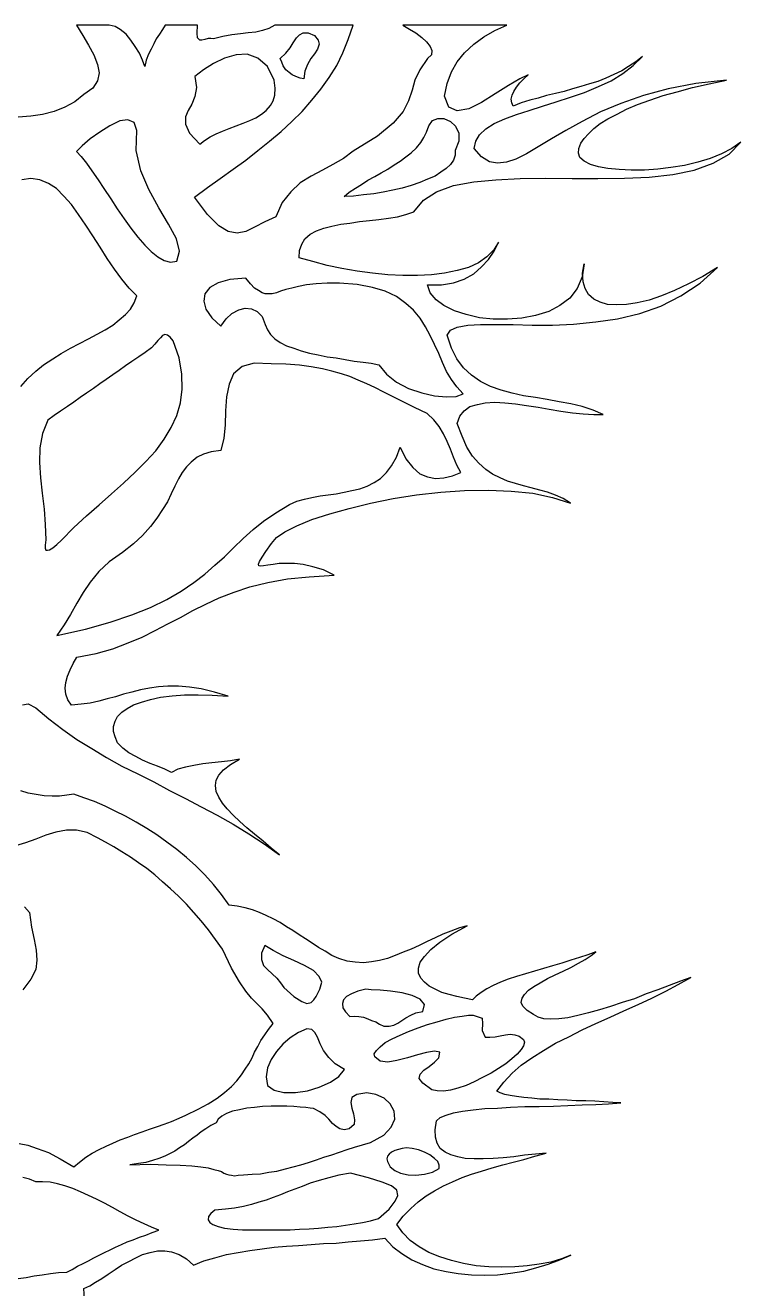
# Model space of a CAD drawing. Header units: millimetres. Extents: x 362.88 to 365.65, y 2574.5 to 2578.64.
# Drawn here: x 364.77 to 365.525, y 2575.261 to 2576.593 of the extents above; entities that cross this region are included whole.
import ezdxf

# ---------------------------------------------------------------- set-up
doc = ezdxf.new("R2010")
doc.units = ezdxf.units.MM
doc.header["$LTSCALE"] = 10
doc.layers.add('Vegetais', color=94, linetype='Continuous')

msp = doc.modelspace()

# ---------------------------------------------------------------- linework, layer by layer
at = {"layer": 'Vegetais', "color": 34}
for points in [[(364.7675, 2575.8769), (364.7736, 2575.878), (364.7814, 2575.8736), (364.7954, 2575.8619), (364.8099, 2575.8507), (364.8249, 2575.8401), (364.8405, 2575.8306), (364.8561, 2575.8211), (364.8723, 2575.8122), (364.889, 2575.8039), (364.9058, 2575.7955), (364.9225, 2575.7866), (364.9392, 2575.7782), (364.9559, 2575.7693), (364.9727, 2575.7604), (364.9894, 2575.7509), (365.0061, 2575.7409), (365.0223, 2575.7303), (365.0384, 2575.7186), (365.0295, 2575.7258), (365.0212, 2575.7331), (365.0122, 2575.7403), (365.0039, 2575.747), (364.9966, 2575.7537), (364.9894, 2575.7604), (364.9833, 2575.7671), (364.9782, 2575.7732), (364.9743, 2575.7794), (364.9715, 2575.7855), (364.971, 2575.7916), (364.9715, 2575.7972), (364.9743, 2575.8028), (364.9794, 2575.8083), (364.9866, 2575.8139), (364.9961, 2575.8195), (364.9866, 2575.8178), (364.9771, 2575.8167), (364.9671, 2575.8156), (364.9576, 2575.8145), (364.9481, 2575.8128), (364.9392, 2575.8111), (364.9314, 2575.8089), (364.9247, 2575.8055), (364.9175, 2575.8089), (364.9097, 2575.8122), (364.9019, 2575.815), (364.894, 2575.8184), (364.8868, 2575.8223), (364.8795, 2575.8262), (364.8734, 2575.8312), (364.8678, 2575.8368), (364.8651, 2575.8429), (364.8634, 2575.8485), (364.8634, 2575.8541), (364.8651, 2575.8596), (364.8678, 2575.8646), (364.8723, 2575.8691), (364.8779, 2575.873), (364.8846, 2575.8769), (364.8929, 2575.8797), (364.9024, 2575.8825), (364.913, 2575.8847), (364.9253, 2575.8864), (364.9381, 2575.8875), (364.9526, 2575.8875), (364.9676, 2575.887), (364.9844, 2575.8858), (364.9699, 2575.8903), (364.9559, 2575.8936), (364.9437, 2575.8953), (364.932, 2575.8964), (364.9208, 2575.8964), (364.9108, 2575.8959), (364.9013, 2575.8942), (364.8918, 2575.8925), (364.8829, 2575.8903), (364.874, 2575.8881), (364.8656, 2575.8853), (364.8567, 2575.883), (364.8478, 2575.8808), (364.8388, 2575.8786), (364.8294, 2575.8775), (364.8193, 2575.8764), (364.8154, 2575.8819), (364.8132, 2575.8881), (364.8126, 2575.8942), (364.8132, 2575.9003), (364.8149, 2575.907), (364.8177, 2575.9137), (364.821, 2575.9204), (364.8249, 2575.9271), (364.845, 2575.931), (364.8628, 2575.936), (364.879, 2575.9421), (364.8935, 2575.9483), (364.9074, 2575.955), (364.9208, 2575.9622), (364.9342, 2575.9689), (364.947, 2575.9761), (364.9609, 2575.9828), (364.9749, 2575.9895), (364.9905, 2575.9957), (365.0072, 2576.0012), (365.0262, 2576.0057), (365.0468, 2576.0096), (365.0697, 2576.0118), (365.0959, 2576.0135), (365.0847, 2576.0191), (365.0736, 2576.0224), (365.0635, 2576.0247), (365.0541, 2576.0258), (365.0457, 2576.0258), (365.0379, 2576.0258), (365.0317, 2576.0247), (365.0262, 2576.0241), (365.0217, 2576.0235), (365.0184, 2576.023), (365.0167, 2576.0235), (365.0161, 2576.0252), (365.0173, 2576.028), (365.0201, 2576.0325), (365.024, 2576.0386), (365.0301, 2576.0469), (365.0351, 2576.0531), (365.044, 2576.0592), (365.0568, 2576.0654), (365.0724, 2576.0721), (365.0914, 2576.0782), (365.112, 2576.0837), (365.1343, 2576.0893), (365.1583, 2576.0943), (365.1828, 2576.0982), (365.2085, 2576.101), (365.2336, 2576.1027), (365.2587, 2576.1033), (365.2826, 2576.1022), (365.3055, 2576.0999), (365.3261, 2576.0955), (365.3451, 2576.0893), (365.3373, 2576.0943), (365.3295, 2576.0977), (365.3211, 2576.101), (365.3128, 2576.1033), (365.3038, 2576.1055), (365.2955, 2576.1077), (365.2871, 2576.11), (365.2787, 2576.1128), (365.2709, 2576.1161), (365.2631, 2576.12), (365.2559, 2576.125), (365.2486, 2576.1317), (365.2419, 2576.1389), (365.2358, 2576.1484), (365.2308, 2576.1601), (365.2258, 2576.1735), (365.2286, 2576.1813), (365.233, 2576.1869), (365.2392, 2576.1914), (365.247, 2576.1936), (365.2553, 2576.1953), (365.2654, 2576.1958), (365.276, 2576.1953), (365.2871, 2576.1942), (365.2988, 2576.1925), (365.3111, 2576.1908), (365.3228, 2576.1886), (365.335, 2576.1863), (365.3473, 2576.1847), (365.3585, 2576.1836), (365.3696, 2576.183), (365.3797, 2576.183), (365.3691, 2576.1875), (365.3574, 2576.1914), (365.3456, 2576.1942), (365.3334, 2576.1964), (365.3206, 2576.1986), (365.3083, 2576.2008), (365.2955, 2576.2025), (365.2838, 2576.2053), (365.2721, 2576.2086), (365.2609, 2576.2125), (365.2503, 2576.2176), (365.2408, 2576.2243), (365.2325, 2576.232), (365.2252, 2576.2415), (365.2197, 2576.2527), (365.2152, 2576.2666), (365.2185, 2576.2717), (365.2258, 2576.275), (365.2369, 2576.2772), (365.2503, 2576.2778), (365.2665, 2576.2778), (365.2849, 2576.2778), (365.3049, 2576.2772), (365.3261, 2576.2772), (365.3484, 2576.2783), (365.3718, 2576.2806), (365.3947, 2576.2839), (365.4181, 2576.2895), (365.4404, 2576.2973), (365.4616, 2576.3079), (365.4817, 2576.3213), (365.5001, 2576.338), (365.4845, 2576.3285), (365.4694, 2576.3207), (365.4549, 2576.3135), (365.441, 2576.3079), (365.4282, 2576.3034), (365.4153, 2576.3006), (365.4042, 2576.299), (365.3936, 2576.2984), (365.3841, 2576.299), (365.3763, 2576.3012), (365.3696, 2576.3045), (365.3641, 2576.3095), (365.3607, 2576.3157), (365.3585, 2576.3229), (365.3579, 2576.3319), (365.3596, 2576.3419), (365.3574, 2576.328), (365.3523, 2576.3157), (365.3445, 2576.3057), (365.3339, 2576.2978), (365.3222, 2576.2917), (365.3083, 2576.2873), (365.2938, 2576.2845), (365.2787, 2576.2833), (365.2637, 2576.2833), (365.2492, 2576.285), (365.2353, 2576.2884), (365.223, 2576.2923), (365.2118, 2576.2978), (365.2035, 2576.304), (365.1973, 2576.3112), (365.1946, 2576.3196), (365.2091, 2576.3196), (365.2219, 2576.3218), (365.233, 2576.3257), (365.2431, 2576.3313), (365.2514, 2576.3386), (365.2587, 2576.3464), (365.2648, 2576.3553), (365.2693, 2576.3647), (365.2642, 2576.3564), (365.257, 2576.3491), (365.2481, 2576.343), (365.2375, 2576.338), (365.2258, 2576.3346), (365.2124, 2576.3319), (365.1985, 2576.3302), (365.184, 2576.3296), (365.1684, 2576.3296), (365.1527, 2576.3302), (365.1366, 2576.3319), (365.1204, 2576.3341), (365.1042, 2576.3369), (365.0886, 2576.3402), (365.0736, 2576.3441), (365.0591, 2576.348), (365.0596, 2576.3558), (365.0619, 2576.3625), (365.0652, 2576.3681), (365.0708, 2576.3731), (365.0775, 2576.3765), (365.0853, 2576.3793), (365.0936, 2576.3815), (365.1031, 2576.3837), (365.1126, 2576.3848), (365.1226, 2576.3865), (365.1332, 2576.3876), (365.1433, 2576.3887), (365.1533, 2576.3899), (365.1628, 2576.3915), (365.1717, 2576.3937), (365.1801, 2576.3965), (365.1901, 2576.4088), (365.204, 2576.4177), (365.2219, 2576.4244), (365.2431, 2576.4283), (365.2665, 2576.4305), (365.2921, 2576.4316), (365.3189, 2576.4322), (365.3468, 2576.4316), (365.3741, 2576.4316), (365.402, 2576.4322), (365.4282, 2576.4333), (365.4532, 2576.4361), (365.4756, 2576.4406), (365.4956, 2576.4478), (365.5124, 2576.4573), (365.5246, 2576.4701), (365.5151, 2576.4634), (365.5045, 2576.4579), (365.4923, 2576.4528), (365.4795, 2576.4489), (365.4655, 2576.4456), (365.451, 2576.4434), (365.4371, 2576.4417), (365.4231, 2576.4406), (365.4092, 2576.4406), (365.3964, 2576.4411), (365.3847, 2576.4422), (365.3746, 2576.4439), (365.3663, 2576.4467), (365.3596, 2576.4501), (365.3551, 2576.454), (365.3535, 2576.4584), (365.354, 2576.4634), (365.3562, 2576.469), (365.3596, 2576.474), (365.3641, 2576.479), (365.3696, 2576.4846), (365.3763, 2576.4896), (365.3847, 2576.4947), (365.3942, 2576.4997), (365.4042, 2576.5047), (365.4159, 2576.5097), (365.4287, 2576.5142), (365.4427, 2576.5192), (365.4577, 2576.5231), (365.4739, 2576.5276), (365.4912, 2576.5315), (365.5096, 2576.5354), (365.4772, 2576.532), (365.4482, 2576.5264), (365.422, 2576.5192), (365.3981, 2576.5108), (365.3769, 2576.5019), (365.3574, 2576.4919), (365.3401, 2576.4824), (365.325, 2576.4735), (365.3111, 2576.4651), (365.2988, 2576.4579), (365.2877, 2576.4523), (365.2776, 2576.4489), (365.2681, 2576.4478), (365.2598, 2576.4495), (365.2514, 2576.4545), (365.2436, 2576.4634), (365.2453, 2576.4712), (365.2492, 2576.4779), (365.2559, 2576.4841), (365.2648, 2576.4896), (365.276, 2576.4947), (365.2882, 2576.4991), (365.3016, 2576.5036), (365.3155, 2576.508), (365.33, 2576.5125), (365.3451, 2576.5175), (365.3601, 2576.5225), (365.3746, 2576.5287), (365.388, 2576.5348), (365.4003, 2576.5426), (365.4114, 2576.551), (365.4209, 2576.5604), (365.4142, 2576.5549), (365.4064, 2576.5498), (365.3992, 2576.5454), (365.3908, 2576.5415), (365.3824, 2576.5376), (365.3741, 2576.5342), (365.3652, 2576.5315), (365.3562, 2576.5287), (365.3473, 2576.5264), (365.3384, 2576.5236), (365.3295, 2576.5214), (365.32, 2576.5192), (365.3111, 2576.5164), (365.3022, 2576.5142), (365.2932, 2576.5114), (365.2849, 2576.508), (365.2832, 2576.5114), (365.2826, 2576.5153), (365.2838, 2576.5197), (365.2854, 2576.5236), (365.2882, 2576.5281), (365.2916, 2576.5326), (365.296, 2576.537), (365.3005, 2576.5409), (365.2916, 2576.537), (365.2799, 2576.5298), (365.2659, 2576.5209), (365.2514, 2576.5119), (365.238, 2576.5052), (365.2258, 2576.503), (365.2168, 2576.5069), (365.2124, 2576.5186), (365.2152, 2576.532), (365.2197, 2576.5443), (365.2258, 2576.5549), (365.2336, 2576.5644), (365.2431, 2576.5733), (365.2537, 2576.5811), (365.2654, 2576.5878), (365.2782, 2576.5933), (365.1684, 2576.5933), (365.1756, 2576.5894), (365.1823, 2576.5855), (365.1884, 2576.5805), (365.1934, 2576.576), (365.1973, 2576.571), (365.199, 2576.5666), (365.1985, 2576.5621), (365.1946, 2576.5582), (365.1862, 2576.5465), (365.1812, 2576.5354), (365.1784, 2576.5248), (365.1745, 2576.5136), (365.1689, 2576.5025), (365.1583, 2576.4902), (365.1416, 2576.4763), (365.1159, 2576.4607), (365.1059, 2576.4528), (365.0948, 2576.4467), (365.0836, 2576.4406), (365.0719, 2576.4344), (365.0602, 2576.4272), (365.0502, 2576.4177), (365.0412, 2576.4066), (365.0345, 2576.3915), (365.0228, 2576.3859), (365.0122, 2576.3804), (365.0028, 2576.3759), (364.9938, 2576.3742), (364.9844, 2576.3759), (364.9743, 2576.382), (364.9626, 2576.3937), (364.9487, 2576.4121), (364.9626, 2576.4222), (364.976, 2576.4316), (364.9894, 2576.4417), (365.0028, 2576.4512), (365.0156, 2576.4612), (365.0278, 2576.4712), (365.0401, 2576.4813), (365.0513, 2576.4919), (365.0624, 2576.5025), (365.0724, 2576.5142), (365.0819, 2576.5259), (365.0909, 2576.5382), (365.0987, 2576.551), (365.1053, 2576.5644), (365.1109, 2576.5783), (365.1159, 2576.5933), (365.0334, 2576.5933), (365.0273, 2576.59), (365.0206, 2576.5878), (365.0134, 2576.5861), (365.0055, 2576.5855), (364.9972, 2576.5844), (364.9883, 2576.5833), (364.9788, 2576.5816), (364.9688, 2576.5789), (364.966, 2576.5794), (364.9632, 2576.5794), (364.9598, 2576.5783), (364.9565, 2576.5777), (364.9543, 2576.5777), (364.952, 2576.58), (364.9515, 2576.585), (364.952, 2576.5933), (364.918, 2576.5933), (364.9152, 2576.5889), (364.9119, 2576.5839), (364.9085, 2576.5789), (364.9058, 2576.5738), (364.903, 2576.5683), (364.9002, 2576.5627), (364.8979, 2576.5565), (364.8963, 2576.5498), (364.894, 2576.5565), (364.8907, 2576.5638), (364.8862, 2576.571), (364.8818, 2576.5777), (364.8768, 2576.5839), (364.8706, 2576.5889), (364.8651, 2576.5922), (364.8589, 2576.5933), (364.8244, 2576.5933), (364.831, 2576.5827), (364.8372, 2576.5722), (364.8427, 2576.5621), (364.8466, 2576.5521), (364.8483, 2576.5432), (364.8466, 2576.5348), (364.8416, 2576.527), (364.8322, 2576.5203), (364.8227, 2576.5125), (364.8121, 2576.5069), (364.8009, 2576.5025), (364.7887, 2576.4991), (364.7764, 2576.4975), (364.763, 2576.4963)], [(364.7658, 2576.2125), (364.7731, 2576.2209), (364.7814, 2576.2287), (364.7898, 2576.2354), (364.7993, 2576.2415), (364.8082, 2576.2471), (364.8182, 2576.2527), (364.8277, 2576.2577), (364.8372, 2576.2627), (364.8461, 2576.2677), (364.8545, 2576.2722), (364.8628, 2576.2772), (364.8695, 2576.2828), (364.8762, 2576.2884), (364.8812, 2576.2939), (364.8851, 2576.3006), (364.8879, 2576.3079), (364.8801, 2576.3162), (364.8723, 2576.3257), (364.8645, 2576.3363), (364.8567, 2576.3475), (364.8494, 2576.3592), (364.8416, 2576.3714), (364.8344, 2576.3826), (364.8266, 2576.3937), (364.8193, 2576.4043), (364.811, 2576.4133), (364.8032, 2576.4211), (364.7948, 2576.4266), (364.7859, 2576.4305), (364.7764, 2576.4316), (364.7669, 2576.4305)], [(364.8327, 2575.2502), (364.8322, 2575.2614), (364.8383, 2575.2642), (364.8444, 2575.2681), (364.8511, 2575.272), (364.8578, 2575.2765), (364.8651, 2575.2815), (364.8718, 2575.2859), (364.8795, 2575.2898), (364.8868, 2575.2937), (364.894, 2575.2971), (364.9019, 2575.2993), (364.9097, 2575.301), (364.9175, 2575.301), (364.9247, 2575.2999), (364.9325, 2575.2971), (364.9403, 2575.2926), (364.9476, 2575.2859), (364.9587, 2575.2904), (364.9704, 2575.2937), (364.9827, 2575.2971), (364.995, 2575.2993), (365.0072, 2575.3015), (365.0201, 2575.3032), (365.0329, 2575.3049), (365.0457, 2575.306), (365.0585, 2575.3066), (365.0719, 2575.3077), (365.0847, 2575.3088), (365.0981, 2575.3093), (365.1109, 2575.3105), (365.1237, 2575.3116), (365.1366, 2575.3127), (365.1494, 2575.3144), (365.1578, 2575.3054), (365.1672, 2575.2982), (365.1778, 2575.2915), (365.189, 2575.2865), (365.2012, 2575.282), (365.2141, 2575.2792), (365.2269, 2575.277), (365.2408, 2575.2759), (365.2542, 2575.2753), (365.2681, 2575.2759), (365.2821, 2575.2776), (365.296, 2575.2798), (365.3088, 2575.2831), (365.3217, 2575.287), (365.3339, 2575.2915), (365.3456, 2575.2965), (365.3356, 2575.2926), (365.3245, 2575.2893), (365.3122, 2575.287), (365.2994, 2575.2854), (365.2866, 2575.2842), (365.2726, 2575.2837), (365.2592, 2575.2842), (365.2459, 2575.2854), (365.2325, 2575.2876), (365.2197, 2575.2909), (365.2074, 2575.2948), (365.1957, 2575.2993), (365.1856, 2575.3054), (365.1762, 2575.3121), (365.1684, 2575.3199), (365.1622, 2575.3288), (365.1689, 2575.3378), (365.1767, 2575.3456), (365.1845, 2575.3528), (365.1929, 2575.359), (365.2018, 2575.3645), (365.2113, 2575.3695), (365.2208, 2575.374), (365.2308, 2575.3785), (365.2408, 2575.3818), (365.2514, 2575.3852), (365.2626, 2575.3885), (365.2737, 2575.3919), (365.2849, 2575.3947), (365.296, 2575.3974), (365.3077, 2575.4008), (365.3194, 2575.4041), (365.3083, 2575.403), (365.2966, 2575.4019), (365.2854, 2575.4002), (365.2743, 2575.3991), (365.2637, 2575.3986), (365.2531, 2575.398), (365.2436, 2575.398), (365.2341, 2575.3986), (365.2263, 2575.4002), (365.2191, 2575.4024), (365.213, 2575.4052), (365.2079, 2575.4091), (365.2046, 2575.4147), (365.2029, 2575.4208), (365.2024, 2575.4287), (365.204, 2575.4381), (365.2079, 2575.4415), (365.2141, 2575.4443), (365.2219, 2575.4465), (365.2313, 2575.4482), (365.2425, 2575.4498), (365.2548, 2575.451), (365.2681, 2575.4515), (365.2821, 2575.4526), (365.2972, 2575.4532), (365.3122, 2575.4532), (365.3273, 2575.4537), (365.3423, 2575.4543), (365.3574, 2575.4549), (365.3718, 2575.4554), (365.3852, 2575.456), (365.3981, 2575.4571), (365.3897, 2575.4576), (365.3802, 2575.4582), (365.3707, 2575.4588), (365.3613, 2575.4593), (365.3512, 2575.4593), (365.3417, 2575.4599), (365.3317, 2575.4604), (365.3222, 2575.461), (365.3128, 2575.461), (365.3044, 2575.4621), (365.296, 2575.4627), (365.2882, 2575.4638), (365.2815, 2575.4649), (365.276, 2575.466), (365.2709, 2575.4677), (365.2676, 2575.4694), (365.2748, 2575.4788), (365.2838, 2575.4883), (365.2932, 2575.4967), (365.3044, 2575.5045), (365.3167, 2575.5123), (365.3295, 2575.5201), (365.3434, 2575.5268), (365.3574, 2575.534), (365.3718, 2575.5407), (365.3869, 2575.5474), (365.4014, 2575.5541), (365.4164, 2575.5608), (365.431, 2575.5675), (365.4455, 2575.5747), (365.4588, 2575.582), (365.4722, 2575.5892), (365.4611, 2575.5853), (365.4493, 2575.5809), (365.4371, 2575.5764), (365.4248, 2575.5719), (365.4125, 2575.5669), (365.3997, 2575.563), (365.3875, 2575.5586), (365.3757, 2575.5552), (365.3641, 2575.5519), (365.3529, 2575.5491), (365.3423, 2575.5469), (365.3328, 2575.5457), (365.3245, 2575.5452), (365.3172, 2575.5457), (365.3111, 2575.5474), (365.3061, 2575.5502), (365.2994, 2575.5546), (365.2949, 2575.5591), (365.2932, 2575.563), (365.2943, 2575.5675), (365.2966, 2575.5714), (365.301, 2575.5758), (365.3066, 2575.5797), (365.3133, 2575.5837), (365.3211, 2575.5881), (365.3289, 2575.592), (365.3373, 2575.5959), (365.3456, 2575.5998), (365.3535, 2575.6043), (365.3607, 2575.6082), (365.3668, 2575.6126), (365.3718, 2575.6165), (365.3635, 2575.6132), (365.3546, 2575.6104), (365.3456, 2575.6076), (365.3362, 2575.6043), (365.3261, 2575.6015), (365.3167, 2575.5987), (365.3072, 2575.5959), (365.2977, 2575.5931), (365.2882, 2575.5903), (365.2793, 2575.5876), (365.2715, 2575.5842), (365.2637, 2575.5809), (365.257, 2575.5775), (365.2509, 2575.5736), (365.2459, 2575.5697), (365.2419, 2575.5658), (365.2336, 2575.5675), (365.2252, 2575.5692), (365.2174, 2575.5714), (365.2096, 2575.5736), (365.2024, 2575.577), (365.1962, 2575.5803), (365.1912, 2575.5842), (365.1873, 2575.5887), (365.1851, 2575.5937), (365.1851, 2575.5993), (365.1867, 2575.6054), (365.1912, 2575.6115), (365.1979, 2575.6188), (365.2074, 2575.6266), (365.2202, 2575.6349), (365.2364, 2575.6439), (365.228, 2575.6416), (365.2191, 2575.6383), (365.2107, 2575.6349), (365.2024, 2575.631), (365.194, 2575.6271), (365.1856, 2575.6232), (365.1773, 2575.6193), (365.1689, 2575.616), (365.1605, 2575.6126), (365.1522, 2575.6093), (365.1438, 2575.6071), (365.1355, 2575.6059), (365.1271, 2575.6048), (365.1182, 2575.6054), (365.1098, 2575.6065), (365.1009, 2575.6093), (365.0936, 2575.6126), (365.0864, 2575.6171), (365.0797, 2575.621), (365.073, 2575.6255), (365.0658, 2575.6299), (365.0591, 2575.6344), (365.0524, 2575.6388), (365.0457, 2575.6427), (365.039, 2575.6472), (365.0317, 2575.6511), (365.0245, 2575.6545), (365.0173, 2575.6578), (365.01, 2575.6606), (365.0022, 2575.6628), (364.9938, 2575.6645), (364.9855, 2575.6656), (364.9771, 2575.6768), (364.9688, 2575.6873), (364.9598, 2575.6974), (364.9503, 2575.7069), (364.9403, 2575.7158), (364.9303, 2575.7241), (364.9197, 2575.732), (364.9091, 2575.7397), (364.8985, 2575.7464), (364.8874, 2575.7531), (364.8762, 2575.7593), (364.8651, 2575.7648), (364.8545, 2575.7699), (364.8433, 2575.7749), (364.8322, 2575.7788), (364.8216, 2575.7827), (364.8143, 2575.7816), (364.8065, 2575.7804), (364.7987, 2575.7804), (364.7903, 2575.781), (364.782, 2575.7821), (364.7736, 2575.7838), (364.7658, 2575.786)], [(364.763, 2575.272), (364.7714, 2575.2731), (364.7797, 2575.2748), (364.7881, 2575.2759), (364.797, 2575.277), (364.8054, 2575.2781), (364.8143, 2575.2787), (364.8199, 2575.2815), (364.8255, 2575.2848), (364.8316, 2575.2876), (364.8372, 2575.2904), (364.8427, 2575.2937), (364.8483, 2575.2965), (364.8539, 2575.2993), (364.86, 2575.3021), (364.8656, 2575.3049), (364.8718, 2575.3077), (364.8779, 2575.3105), (364.884, 2575.3127), (364.8907, 2575.3155), (364.8974, 2575.3177), (364.9041, 2575.3205), (364.9113, 2575.3227), (364.9035, 2575.3261), (364.8957, 2575.3294), (364.8874, 2575.3333), (364.879, 2575.3378), (364.8706, 2575.3422), (364.8623, 2575.3467), (364.8539, 2575.3512), (364.8455, 2575.3556), (364.8372, 2575.3595), (364.8288, 2575.3634), (364.8205, 2575.3668), (364.8121, 2575.3695), (364.8043, 2575.3718), (364.7965, 2575.3735), (364.7887, 2575.374), (364.7814, 2575.374), (364.7747, 2575.3768), (364.768, 2575.3785)]]:
    msp.add_lwpolyline(points, dxfattribs=at)
at = {"layer": 'Vegetais'}
for points in [[(365.0752, 2576.5827), (365.0791, 2576.5777), (365.0803, 2576.5733), (365.0786, 2576.5683), (365.0752, 2576.5632), (365.0713, 2576.5582), (365.068, 2576.5521), (365.0652, 2576.5448), (365.0641, 2576.537), (365.0602, 2576.5376), (365.0557, 2576.5393), (365.0518, 2576.5409), (365.0485, 2576.5437), (365.0451, 2576.5465), (365.0423, 2576.5504), (365.0407, 2576.5543), (365.039, 2576.5582), (365.0451, 2576.5638), (365.0496, 2576.5694), (365.0529, 2576.5749), (365.0563, 2576.58), (365.0596, 2576.5833), (365.0635, 2576.5855), (365.0685, 2576.5855), (365.0752, 2576.5827)], [(365.0329, 2576.5354), (365.0256, 2576.5498), (365.0156, 2576.5588), (365.0044, 2576.5627), (364.9927, 2576.5621), (364.9805, 2576.5588), (364.9688, 2576.5532), (364.9582, 2576.5465), (364.9492, 2576.5393), (364.9509, 2576.5276), (364.9492, 2576.5181), (364.9459, 2576.5103), (364.942, 2576.5036), (364.9392, 2576.4969), (364.9392, 2576.4891), (364.9437, 2576.4796), (364.9543, 2576.4679), (364.9593, 2576.4718), (364.9654, 2576.4757), (364.9715, 2576.479), (364.9782, 2576.4818), (364.9855, 2576.4846), (364.9927, 2576.4874), (365, 2576.4902), (365.0072, 2576.493), (365.0134, 2576.4958), (365.0195, 2576.4997), (365.0245, 2576.5036), (365.029, 2576.5086), (365.0317, 2576.5136), (365.0334, 2576.5197), (365.034, 2576.527), (365.0329, 2576.5354)], [(364.9303, 2576.3447), (364.9331, 2576.3553), (364.9297, 2576.3681), (364.9214, 2576.3837), (364.9113, 2576.401), (364.9007, 2576.42), (364.8924, 2576.44), (364.8874, 2576.4612), (364.8879, 2576.4824), (364.8851, 2576.4908), (364.8784, 2576.4935), (364.8701, 2576.4924), (364.8595, 2576.4874), (364.8489, 2576.4807), (364.8388, 2576.4735), (364.8305, 2576.4662), (364.8244, 2576.4601), (364.8294, 2576.4551), (364.835, 2576.4478), (364.8405, 2576.44), (364.8472, 2576.4305), (364.8533, 2576.4211), (364.8606, 2576.4105), (364.8673, 2576.3999), (364.8745, 2576.3893), (364.8818, 2576.3793), (364.889, 2576.3698), (364.8963, 2576.3614), (364.903, 2576.3547), (364.9102, 2576.3491), (364.9169, 2576.3452), (364.9236, 2576.3436), (364.9303, 2576.3447)], [(365.1065, 2576.4127), (365.112, 2576.4172), (365.1187, 2576.4216), (365.1249, 2576.4255), (365.1316, 2576.43), (365.1388, 2576.4339), (365.1455, 2576.4378), (365.1527, 2576.4417), (365.1594, 2576.4462), (365.1656, 2576.4501), (365.1717, 2576.4545), (365.1773, 2576.459), (365.1828, 2576.464), (365.1873, 2576.4696), (365.1906, 2576.4751), (365.1934, 2576.4807), (365.1957, 2576.4874), (365.1996, 2576.493), (365.2052, 2576.4952), (365.2118, 2576.4952), (365.2185, 2576.4919), (365.2241, 2576.4869), (365.2274, 2576.4796), (365.2274, 2576.4712), (365.2235, 2576.4612), (365.2235, 2576.4562), (365.2219, 2576.4512), (365.2185, 2576.4467), (365.2141, 2576.4422), (365.2085, 2576.4383), (365.2024, 2576.4344), (365.1946, 2576.4311), (365.1862, 2576.4277), (365.1773, 2576.4244), (365.1678, 2576.4216), (365.1578, 2576.4194), (365.1477, 2576.4172), (365.1377, 2576.4155), (365.1271, 2576.4144), (365.1165, 2576.4133), (365.1065, 2576.4127)], [(365.2319, 2576.2047), (365.2252, 2576.212), (365.2197, 2576.2198), (365.2146, 2576.2282), (365.2102, 2576.2376), (365.2063, 2576.2471), (365.2018, 2576.2566), (365.1973, 2576.2661), (365.1923, 2576.2755), (365.1867, 2576.2845), (365.1795, 2576.2928), (365.1717, 2576.3001), (365.1617, 2576.3073), (365.1499, 2576.3129), (365.1366, 2576.3168), (365.1204, 2576.3201), (365.1015, 2576.3213), (365.0886, 2576.3213), (365.0769, 2576.3207), (365.0669, 2576.3196), (365.0585, 2576.3179), (365.0513, 2576.3162), (365.0451, 2576.3146), (365.0396, 2576.3129), (365.0351, 2576.3112), (365.0307, 2576.3101), (365.0273, 2576.3101), (365.0234, 2576.3101), (365.0201, 2576.3112), (365.0161, 2576.3135), (365.0122, 2576.3162), (365.0078, 2576.3207), (365.0028, 2576.3268), (364.986, 2576.3252), (364.9738, 2576.3218), (364.9648, 2576.3168), (364.9598, 2576.3101), (364.9587, 2576.3023), (364.9609, 2576.2939), (364.9671, 2576.285), (364.9766, 2576.2761), (364.9821, 2576.2839), (364.9883, 2576.2895), (364.9955, 2576.2934), (365.0022, 2576.2951), (365.0089, 2576.2945), (365.015, 2576.2917), (365.0201, 2576.2861), (365.0234, 2576.2778), (365.0256, 2576.2722), (365.029, 2576.2672), (365.0334, 2576.2627), (365.039, 2576.2588), (365.0457, 2576.2555), (365.0535, 2576.2527), (365.0613, 2576.2499), (365.0702, 2576.2477), (365.0791, 2576.246), (365.0886, 2576.2438), (365.0981, 2576.2426), (365.1076, 2576.241), (365.1171, 2576.2393), (365.1265, 2576.2382), (365.1349, 2576.2371), (365.1433, 2576.2354), (365.1511, 2576.2254), (365.1617, 2576.217), (365.1745, 2576.2103), (365.1884, 2576.2058), (365.2018, 2576.2025), (365.2146, 2576.2014), (365.2247, 2576.2019), (365.2319, 2576.2047)], [(364.792, 2576.0509), (364.7915, 2576.0453), (364.7915, 2576.0419), (364.792, 2576.0397), (364.7937, 2576.0397), (364.7959, 2576.0403), (364.7993, 2576.0425), (364.8037, 2576.0459), (364.8087, 2576.0503), (364.8216, 2576.0637), (364.835, 2576.076), (364.8483, 2576.0877), (364.8612, 2576.0994), (364.874, 2576.1105), (364.8862, 2576.1222), (364.8974, 2576.1334), (364.908, 2576.1445), (364.9169, 2576.1568), (364.9241, 2576.1691), (364.9303, 2576.1819), (364.9342, 2576.1953), (364.9359, 2576.2098), (364.9353, 2576.2254), (364.9325, 2576.2426), (364.9264, 2576.2605), (364.923, 2576.2644), (364.9202, 2576.2666), (364.9175, 2576.2672), (364.9152, 2576.2661), (364.913, 2576.2638), (364.9102, 2576.2611), (364.9069, 2576.2571), (364.9035, 2576.2532), (364.8968, 2576.2482), (364.8901, 2576.2438), (364.8829, 2576.2387), (364.8762, 2576.2343), (364.8695, 2576.2293), (364.8628, 2576.2248), (364.8556, 2576.2198), (364.8489, 2576.2153), (364.8422, 2576.2103), (364.835, 2576.2053), (364.8283, 2576.2008), (364.8216, 2576.1958), (364.8149, 2576.1914), (364.8076, 2576.1863), (364.8009, 2576.1819), (364.7943, 2576.1769), (364.7887, 2576.1629), (364.7859, 2576.1479), (364.7853, 2576.1323), (364.7864, 2576.1161), (364.7881, 2576.0999), (364.7903, 2576.0832), (364.7915, 2576.067), (364.792, 2576.0509)], [(364.8037, 2575.9499), (364.8338, 2575.9566), (364.86, 2575.9639), (364.8829, 2575.9717), (364.9024, 2575.9795), (364.9197, 2575.9879), (364.9347, 2575.9968), (364.9481, 2576.0057), (364.9598, 2576.0146), (364.9704, 2576.0241), (364.9805, 2576.033), (364.9899, 2576.0425), (365, 2576.052), (365.0106, 2576.0615), (365.0217, 2576.0704), (365.0345, 2576.0793), (365.049, 2576.0882), (365.0568, 2576.0916), (365.0647, 2576.0938), (365.0724, 2576.0955), (365.0814, 2576.0971), (365.0897, 2576.0982), (365.0981, 2576.0994), (365.1065, 2576.101), (365.1148, 2576.1027), (365.1232, 2576.1044), (365.131, 2576.1072), (365.1383, 2576.1111), (365.1449, 2576.1155), (365.1511, 2576.1217), (365.1566, 2576.1289), (365.1617, 2576.1378), (365.1656, 2576.1484), (365.1717, 2576.1362), (365.179, 2576.1272), (365.1862, 2576.1205), (365.1946, 2576.1172), (365.2029, 2576.1155), (365.2118, 2576.1161), (365.2208, 2576.1183), (365.2297, 2576.1217), (365.2252, 2576.1295), (365.2219, 2576.1378), (365.2185, 2576.1462), (365.2152, 2576.1546), (365.2113, 2576.1624), (365.2068, 2576.1702), (365.2012, 2576.1774), (365.194, 2576.1841), (365.1806, 2576.1902), (365.1689, 2576.1964), (365.1583, 2576.2014), (365.1483, 2576.2064), (365.1388, 2576.2114), (365.1304, 2576.2153), (365.1215, 2576.2192), (365.1126, 2576.2231), (365.1037, 2576.2259), (365.0936, 2576.2287), (365.0836, 2576.231), (365.0719, 2576.2332), (365.0596, 2576.2349), (365.0451, 2576.236), (365.0295, 2576.2365), (365.0117, 2576.2371), (364.9989, 2576.2337), (364.9899, 2576.2259), (364.9855, 2576.2148), (364.9827, 2576.2014), (364.9816, 2576.1869), (364.981, 2576.1718), (364.9799, 2576.1579), (364.9766, 2576.1451), (364.9665, 2576.1434), (364.9582, 2576.1412), (364.9515, 2576.1378), (364.9453, 2576.1328), (364.9403, 2576.1278), (364.9359, 2576.1217), (364.932, 2576.115), (364.9281, 2576.1072), (364.9241, 2576.0994), (364.9202, 2576.091), (364.9152, 2576.0826), (364.9091, 2576.0737), (364.9024, 2576.0648), (364.894, 2576.0553), (364.8846, 2576.0464), (364.8729, 2576.0375), (364.8589, 2576.0274), (364.8478, 2576.0174), (364.8388, 2576.0062), (364.8316, 2575.9951), (364.8249, 2575.984), (364.8182, 2575.9722), (364.8115, 2575.9611), (364.8037, 2575.9499)], [(364.8466, 2575.7364), (364.8355, 2575.742), (364.8244, 2575.7448), (364.8138, 2575.7448), (364.8026, 2575.7426), (364.792, 2575.7392), (364.7814, 2575.7353), (364.7708, 2575.7314), (364.7602, 2575.7281)], [(364.7641, 2575.4142), (364.7731, 2575.4125), (364.7831, 2575.4091), (364.7948, 2575.4047), (364.8071, 2575.398), (364.8216, 2575.3896), (364.8277, 2575.3947), (364.8344, 2575.3997), (364.8411, 2575.4041), (364.8483, 2575.408), (364.8556, 2575.4114), (364.8628, 2575.4147), (364.8706, 2575.4181), (364.8784, 2575.4208), (364.8857, 2575.4236), (364.8935, 2575.4264), (364.9013, 2575.4292), (364.9097, 2575.432), (364.9169, 2575.4348), (364.9247, 2575.4376), (364.9325, 2575.4409), (364.9398, 2575.4443), (364.9526, 2575.4504), (364.9632, 2575.456), (364.9727, 2575.4621), (364.9805, 2575.4682), (364.9877, 2575.4744), (364.9933, 2575.4805), (364.9983, 2575.4866), (365.0022, 2575.4928), (365.0061, 2575.4983), (365.0095, 2575.5045), (365.0122, 2575.5106), (365.0156, 2575.5167), (365.0189, 2575.5229), (365.0228, 2575.529), (365.0267, 2575.5346), (365.0317, 2575.5407), (365.0256, 2575.5496), (365.0201, 2575.5563), (365.0145, 2575.5619), (365.0089, 2575.5675), (365.0028, 2575.5747), (364.9961, 2575.5848), (364.9877, 2575.5993), (364.9782, 2575.6193), (364.971, 2575.6294), (364.9637, 2575.6394), (364.9559, 2575.6489), (364.9481, 2575.6578), (364.9403, 2575.6667), (364.932, 2575.6751), (364.9236, 2575.6829), (364.9152, 2575.6901), (364.9069, 2575.6974), (364.8985, 2575.7041), (364.8896, 2575.7102), (364.8812, 2575.7163), (364.8723, 2575.7219), (364.8639, 2575.7269), (364.855, 2575.732), (364.8466, 2575.7364)], [(364.7697, 2575.6639), (364.7747, 2575.6578), (364.777, 2575.6422), (364.7797, 2575.6294), (364.782, 2575.6182), (364.7825, 2575.6076), (364.7814, 2575.5976), (364.7764, 2575.5876), (364.768, 2575.5764)], [(365.0808, 2575.577), (365.083, 2575.5842), (365.0803, 2575.5903), (365.0741, 2575.5965), (365.0647, 2575.602), (365.0535, 2575.6071), (365.0423, 2575.6121), (365.0317, 2575.6177), (365.0228, 2575.6232), (365.0195, 2575.6149), (365.0195, 2575.6082), (365.0217, 2575.602), (365.0256, 2575.5976), (365.0307, 2575.5931), (365.0357, 2575.5887), (365.0396, 2575.5837), (365.0429, 2575.5786), (365.0535, 2575.5692), (365.0619, 2575.5641), (365.0674, 2575.5619), (365.0719, 2575.563), (365.0747, 2575.5658), (365.0769, 2575.5692), (365.0791, 2575.5736), (365.0808, 2575.577)], [(365.1895, 2575.5536), (365.1912, 2575.5608), (365.1867, 2575.5664), (365.1784, 2575.5703), (365.1678, 2575.5731), (365.1555, 2575.5747), (365.1444, 2575.5758), (365.1349, 2575.5764), (365.1293, 2575.577), (365.121, 2575.5747), (365.1143, 2575.5719), (365.1092, 2575.5692), (365.1059, 2575.5658), (365.1048, 2575.5619), (365.1053, 2575.5574), (365.1081, 2575.553), (365.1126, 2575.548), (365.1176, 2575.5485), (365.1221, 2575.548), (365.1271, 2575.5474), (365.1316, 2575.5457), (365.1355, 2575.5441), (365.1399, 2575.5424), (365.1438, 2575.5402), (365.1483, 2575.5379), (365.1539, 2575.5379), (365.1589, 2575.539), (365.1633, 2575.5413), (365.1672, 2575.5441), (365.1717, 2575.5469), (365.1767, 2575.5496), (365.1823, 2575.5519), (365.1895, 2575.5536)], [(365.2074, 2575.5106), (365.2018, 2575.5117), (365.1934, 2575.5101), (365.184, 2575.5078), (365.1734, 2575.5045), (365.1622, 2575.5017), (365.1527, 2575.5), (365.1444, 2575.5011), (365.1388, 2575.5056), (365.1383, 2575.5089), (365.1405, 2575.5123), (365.1444, 2575.5162), (365.1499, 2575.5206), (365.1572, 2575.5245), (365.1656, 2575.5284), (365.1745, 2575.5324), (365.1845, 2575.5363), (365.1946, 2575.5396), (365.2046, 2575.5424), (365.2141, 2575.5452), (365.223, 2575.5474), (365.2308, 2575.5485), (365.2375, 2575.5496), (365.2425, 2575.5496), (365.2459, 2575.5485), (365.252, 2575.5463), (365.2525, 2575.5407), (365.252, 2575.5335), (365.2553, 2575.5262), (365.2603, 2575.5262), (365.2659, 2575.5268), (365.2709, 2575.5279), (365.2765, 2575.529), (365.2815, 2575.5296), (365.2866, 2575.529), (365.291, 2575.5273), (365.2955, 2575.524), (365.2966, 2575.5212), (365.2955, 2575.5173), (365.2932, 2575.5134), (365.2888, 2575.5084), (365.2832, 2575.5034), (365.2771, 2575.4983), (365.2693, 2575.4933), (365.2615, 2575.4883), (365.2525, 2575.4838), (365.2436, 2575.4794), (365.2353, 2575.4755), (365.2263, 2575.4727), (365.2185, 2575.4705), (365.2113, 2575.4694), (365.2046, 2575.4699), (365.199, 2575.471), (365.1895, 2575.4777), (365.1856, 2575.4827), (365.1867, 2575.4872), (365.1906, 2575.4917), (365.1962, 2575.4956), (365.2018, 2575.5), (365.2063, 2575.5045), (365.2074, 2575.5106)], [(365.107, 2575.4922), (365.097, 2575.4983), (365.0903, 2575.505), (365.0847, 2575.5123), (365.0814, 2575.5195), (365.0786, 2575.5262), (365.0758, 2575.5312), (365.0724, 2575.5346), (365.0674, 2575.5351), (365.0585, 2575.5312), (365.0496, 2575.5257), (365.0418, 2575.519), (365.0351, 2575.5112), (365.0295, 2575.5028), (365.0256, 2575.4939), (365.0245, 2575.4844), (365.0256, 2575.4755), (365.0329, 2575.4705), (365.0429, 2575.4682), (365.0552, 2575.4682), (365.068, 2575.4699), (365.0803, 2575.4738), (365.092, 2575.4788), (365.1009, 2575.485), (365.107, 2575.4922)], [(365.1304, 2575.4677), (365.1198, 2575.466), (365.1148, 2575.4627), (365.1137, 2575.4576), (365.1148, 2575.4515), (365.1165, 2575.4454), (365.1176, 2575.4392), (365.1171, 2575.4342), (365.112, 2575.4298), (365.1065, 2575.4287), (365.102, 2575.4298), (365.0981, 2575.432), (365.0942, 2575.4354), (365.0903, 2575.4398), (365.0864, 2575.4437), (365.0808, 2575.4476), (365.0741, 2575.451), (365.0708, 2575.4515), (365.0663, 2575.4521), (365.0602, 2575.4526), (365.0535, 2575.4532), (365.0463, 2575.4537), (365.0379, 2575.4537), (365.0295, 2575.4537), (365.0206, 2575.4532), (365.0122, 2575.4521), (365.0039, 2575.4515), (364.9961, 2575.4498), (364.9888, 2575.4482), (364.9827, 2575.4459), (364.9777, 2575.4431), (364.9738, 2575.4398), (364.9715, 2575.4359), (364.966, 2575.4331), (364.9609, 2575.4298), (364.9559, 2575.4264), (364.9515, 2575.4231), (364.947, 2575.4197), (364.9426, 2575.4164), (364.9381, 2575.413), (364.9331, 2575.4097), (364.9281, 2575.4063), (364.923, 2575.4036), (364.9175, 2575.4008), (364.9113, 2575.3986), (364.9046, 2575.3963), (364.8974, 2575.3941), (364.8896, 2575.393), (364.8807, 2575.3919), (364.9019, 2575.3924), (364.9191, 2575.3919), (364.9336, 2575.3913), (364.9459, 2575.3907), (364.9554, 2575.3896), (364.9632, 2575.3885), (364.9693, 2575.3868), (364.9738, 2575.3857), (364.9771, 2575.3846), (364.9799, 2575.3829), (364.9827, 2575.3818), (364.9849, 2575.3813), (364.9877, 2575.3807), (364.991, 2575.3801), (364.995, 2575.3807), (365.0005, 2575.3813), (365.0095, 2575.3818), (365.0184, 2575.3824), (365.0273, 2575.3841), (365.0357, 2575.3852), (365.0446, 2575.3874), (365.0529, 2575.3896), (365.0608, 2575.3919), (365.0691, 2575.3941), (365.0775, 2575.3969), (365.0853, 2575.3997), (365.0936, 2575.4024), (365.1015, 2575.4052), (365.1098, 2575.408), (365.1176, 2575.4103), (365.126, 2575.413), (365.1343, 2575.4153), (365.1483, 2575.4231), (365.1561, 2575.4314), (365.16, 2575.4398), (365.1594, 2575.4482), (365.155, 2575.456), (365.1488, 2575.4621), (365.1399, 2575.466), (365.1304, 2575.4677)], [(365.2068, 2575.388), (365.2068, 2575.3913), (365.2052, 2575.3952), (365.2018, 2575.3986), (365.1968, 2575.4024), (365.1912, 2575.4052), (365.1851, 2575.4075), (365.1784, 2575.4091), (365.1723, 2575.4097), (365.1678, 2575.4091), (365.1639, 2575.408), (365.16, 2575.4069), (365.1566, 2575.4052), (365.1539, 2575.403), (365.1522, 2575.4008), (365.1516, 2575.398), (365.1522, 2575.3952), (365.155, 2575.3896), (365.16, 2575.3857), (365.1661, 2575.3829), (365.1739, 2575.3813), (365.1823, 2575.3807), (365.1912, 2575.3818), (365.1996, 2575.3841), (365.2068, 2575.388)], [(365.1427, 2575.335), (365.1539, 2575.345), (365.1605, 2575.3534), (365.1633, 2575.3595), (365.1622, 2575.3651), (365.1566, 2575.3695), (365.1466, 2575.3735), (365.1321, 2575.3779), (365.1132, 2575.3829), (365.1009, 2575.3807), (365.0903, 2575.3779), (365.0803, 2575.3751), (365.0708, 2575.3723), (365.0624, 2575.369), (365.0546, 2575.3662), (365.0468, 2575.3634), (365.0396, 2575.3601), (365.0317, 2575.3573), (365.0245, 2575.3545), (365.0167, 2575.3523), (365.0089, 2575.35), (365.0005, 2575.3478), (364.991, 2575.3461), (364.9816, 2575.345), (364.9704, 2575.3439), (364.966, 2575.3406), (364.9637, 2575.3372), (364.9632, 2575.3339), (364.9648, 2575.3311), (364.9682, 2575.3288), (364.9738, 2575.3266), (364.9805, 2575.3249), (364.9894, 2575.3238), (364.9994, 2575.3233), (365.0095, 2575.3233), (365.0195, 2575.3233), (365.0295, 2575.3233), (365.0396, 2575.3233), (365.0496, 2575.3233), (365.0596, 2575.3238), (365.0697, 2575.3244), (365.0797, 2575.3249), (365.0892, 2575.3261), (365.0987, 2575.3266), (365.1081, 2575.3283), (365.1171, 2575.3294), (365.126, 2575.3311), (365.1343, 2575.3328), (365.1427, 2575.335)]]:
    msp.add_lwpolyline(points, dxfattribs=at)

doc.saveas('drawing.dxf')
